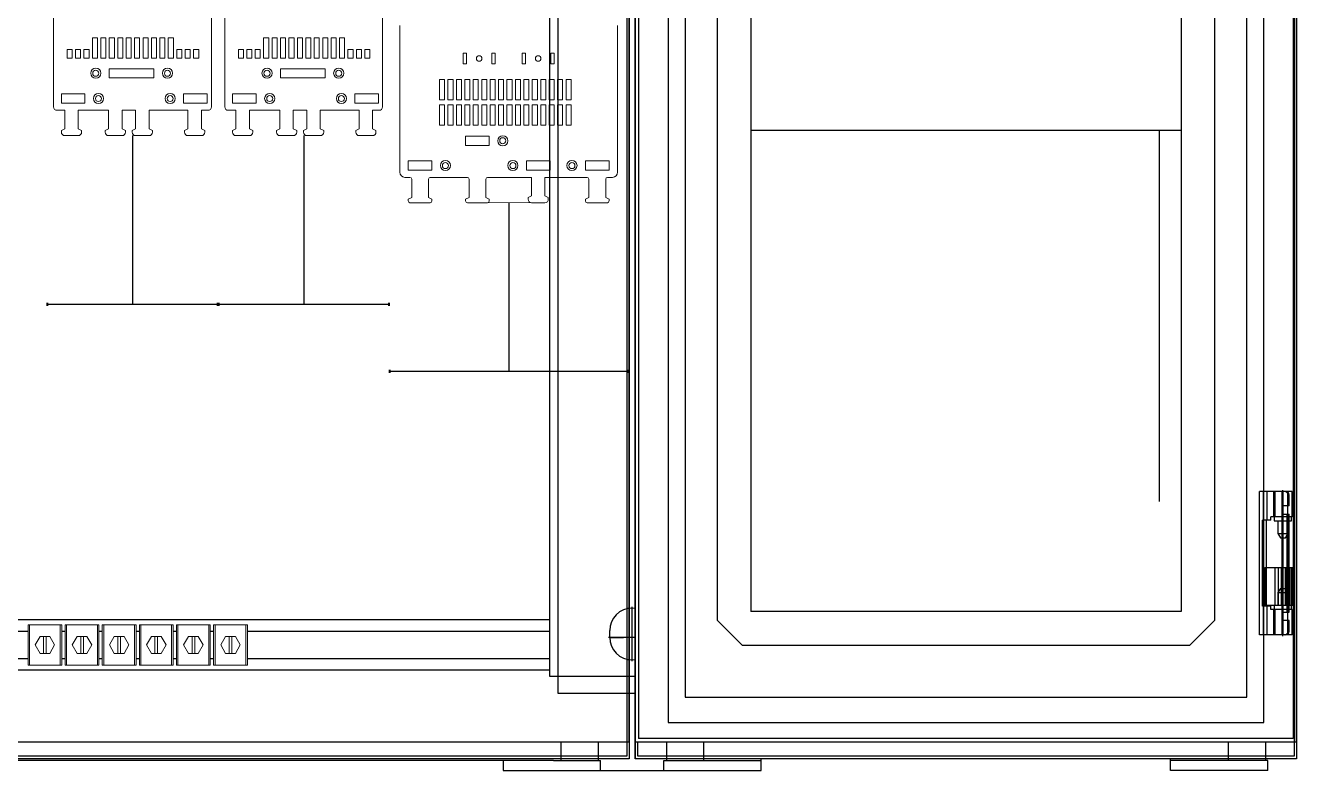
# Model space of a CAD drawing. Header units: millimetres. Extents: x 37984 to 70752, y 14140 to 37584.
# Drawn here: x 39531 to 40285, y 14760 to 15202 of the extents above; entities that cross this region are included whole.
import ezdxf

# ---------------------------------------------------------------- set-up
doc = ezdxf.new("R2010")
doc.units = ezdxf.units.MM
doc.set_wipeout_variables(frame=1)
doc.layers.add('! NO PLOT !', color=7, linetype='Continuous', true_color=0xff75dd, plot=False)
doc.layers.add('000-PI-Oprema', color=30, linetype='Continuous', lineweight=5)
for name, color, linetype in [('000-PI-ORMAR', 2, 'Continuous'), ('000-PI_TEXT', 7, 'Continuous'), ('004-PI-DIN Šina', 3, 'Continuous')]:
    doc.layers.add(name, color=color, linetype=linetype)

# ---------------------------------------------------------------- blocks, each defined once
blk = doc.blocks.new('6SL3220-3YE2X-0XXX')
at = {"layer": '000-PI-Oprema', "ltscale": 0.25}
for p, q in [((5.5, 18), (5.5, 105.100006)), ((134.5, 18), (134.5, 105.100006)), ((43, 88.700012), (45, 88.700012)), ((43, 82.299988), (43, 88.700012)), ((45, 82.299988), (45, 88.700012)), ((60, 88.700012), (62, 88.700012)), ((60, 82.299988), (60, 88.700012)), ((62, 82.299988), (62, 88.700012)), ((78, 88.700012), (80, 88.700012)), ((78, 82.299988), (78, 88.700012)), ((80, 82.299988), (80, 88.700012)), ((95, 88.700012), (97, 88.700012)), ((95, 82.299988), (95, 88.700012)), ((97, 82.299988), (97, 88.700012)), ((43, 82.299988), (45, 82.299988)), ((60, 82.299988), (62, 82.299988)), ((78, 82.299988), (80, 82.299988)), ((95, 82.299988), (97, 82.299988)), ((29, 73), (32, 73)), ((29, 61), (29, 73)), ((32, 61), (32, 73)), ((34, 73), (37, 73)), ((34, 61), (34, 73)), ((37, 61), (37, 73)), ((39, 73), (42, 73)), ((39, 61), (39, 73)), ((42, 61), (42, 73)), ((44, 73), (47, 73)), ((44, 61), (44, 73)), ((47, 61), (47, 73)), ((49, 73), (52, 73)), ((49, 61), (49, 73)), ((52, 61), (52, 73)), ((54, 73), (57, 73)), ((54, 61), (54, 73)), ((57, 61), (57, 73)), ((59, 73), (62, 73)), ((59, 61), (59, 73)), ((62, 61), (62, 73)), ((64, 73), (67, 73)), ((64, 61), (64, 73)), ((67, 61), (67, 73)), ((69, 73), (72, 73)), ((69, 61), (69, 73)), ((72, 61), (72, 73)), ((74, 73), (77, 73)), ((74, 61), (74, 73)), ((77, 61), (77, 73)), ((79, 73), (82, 73)), ((79, 61), (79, 73)), ((82, 61), (82, 73)), ((84, 73), (87, 73)), ((84, 61), (84, 73)), ((87, 61), (87, 73)), ((89, 73), (92, 73)), ((89, 61), (89, 73)), ((92, 61), (92, 73)), ((94, 73), (97, 73)), ((94, 61), (94, 73)), ((97, 61), (97, 73)), ((99, 73), (102, 73)), ((99, 61), (99, 73)), ((102, 61), (102, 73)), ((104, 73), (107, 73)), ((104, 61), (104, 73)), ((107, 61), (107, 73)), ((29, 61), (32, 61)), ((34, 61), (37, 61)), ((39, 61), (42, 61)), ((44, 61), (47, 61)), ((49, 61), (52, 61)), ((54, 61), (57, 61)), ((59, 61), (62, 61)), ((64, 61), (67, 61)), ((69, 61), (72, 61)), ((74, 61), (77, 61)), ((79, 61), (82, 61)), ((84, 61), (87, 61)), ((89, 61), (92, 61)), ((94, 61), (97, 61)), ((99, 61), (102, 61)), ((104, 61), (107, 61)), ((29, 58), (32, 58)), ((29, 46), (29, 58)), ((32, 46), (32, 58)), ((34, 58), (37, 58)), ((34, 46), (34, 58)), ((37, 46), (37, 58)), ((39, 58), (42, 58)), ((39, 46), (39, 58)), ((42, 46), (42, 58)), ((44, 58), (47, 58)), ((44, 46), (44, 58)), ((47, 46), (47, 58)), ((49, 58), (52, 58)), ((49, 46), (49, 58)), ((52, 46), (52, 58)), ((54, 58), (57, 58)), ((54, 46), (54, 58)), ((57, 46), (57, 58)), ((59, 58), (62, 58)), ((59, 46), (59, 58)), ((62, 46), (62, 58)), ((64, 58), (67, 58)), ((64, 46), (64, 58)), ((67, 46), (67, 58)), ((69, 58), (72, 58)), ((69, 46), (69, 58)), ((72, 46), (72, 58)), ((74, 58), (77, 58)), ((74, 46), (74, 58)), ((77, 46), (77, 58)), ((79, 58), (82, 58)), ((79, 46), (79, 58)), ((82, 46), (82, 58)), ((84, 58), (87, 58)), ((84, 46), (84, 58)), ((87, 46), (87, 58)), ((89, 58), (92, 58)), ((89, 46), (89, 58)), ((92, 46), (92, 58)), ((94, 58), (97, 58)), ((94, 46), (94, 58)), ((97, 46), (97, 58)), ((99, 58), (102, 58)), ((99, 46), (99, 58)), ((102, 46), (102, 58)), ((104, 58), (107, 58)), ((104, 46), (104, 58)), ((107, 46), (107, 58)), ((29, 46), (32, 46)), ((34, 46), (37, 46)), ((39, 46), (42, 46)), ((44, 46), (47, 46)), ((49, 46), (52, 46)), ((54, 46), (57, 46)), ((59, 46), (62, 46)), ((64, 46), (67, 46)), ((69, 46), (72, 46)), ((74, 46), (77, 46)), ((79, 46), (82, 46)), ((84, 46), (87, 46)), ((89, 46), (92, 46)), ((94, 46), (97, 46)), ((99, 46), (102, 46)), ((104, 46), (107, 46)), ((44.5, 39.5), (58.5, 39.5)), ((44.5, 34), (44.5, 39.5)), ((58.5, 34), (58.5, 39.5)), ((44.5, 34), (58.5, 34)), ((10.5, 24.799988), (24.5, 24.799988)), ((10.5, 19.299988), (10.5, 24.799988)), ((24.5, 19.299988), (24.5, 24.799988)), ((80.5, 24.799988), (94.5, 24.799988)), ((80.5, 19.299988), (80.5, 24.799988)), ((94.5, 19.299988), (94.5, 24.799988)), ((115.5, 24.799988), (129.5, 24.799988)), ((115.5, 19.299988), (115.5, 24.799988)), ((129.5, 19.299988), (129.5, 24.799988)), ((10.5, 19.299988), (24.5, 19.299988)), ((80.5, 19.299988), (94.5, 19.299988)), ((115.5, 19.299988), (129.5, 19.299988)), ((8.5, 15), (11.5, 15)), ((12.5, 3), (12.5, 14)), ((22.5, 3), (22.5, 14)), ((23.5, 15), (45.5, 15)), ((46.5, 3), (46.5, 14)), ((56.5, 3), (56.5, 14)), ((57.5, 15), (83.5, 15)), ((83.5, 4), (83.5, 15)), ((91.5, 15), (116.5, 15)), ((91.5, 4), (91.5, 15)), ((117.5, 3), (117.5, 14)), ((127.5, 3), (127.5, 14)), ((128.5, 15), (131.5, 15)), ((10.5, 2), (12.5, 3)), ((10.5, 1), (10.5, 2)), ((24.5, 2), (22.5, 3)), ((24.5, 1), (24.5, 2)), ((44.5, 2), (46.5, 3)), ((44.5, 1), (44.5, 2)), ((58.5, 2), (56.5, 3)), ((58.5, 1), (58.5, 2)), ((81.5, 3), (83.5, 4)), ((81.5, 2), (81.5, 3)), ((93.5, 3), (91.5, 4)), ((93.5, 2), (93.5, 3)), ((115.5, 2), (117.5, 3)), ((115.5, 1), (115.5, 2)), ((129.5, 2), (127.5, 3)), ((129.5, 1), (129.5, 2)), ((11.5, 0), (23.5, 0)), ((45.5, 0), (57.5, 0)), ((83.5, 0), (91.5, 0)), ((116.5, 0), (128.5, 0))]:
    blk.add_line(p, q, dxfattribs=at)
for centre, radius in [((52.5, 85.5), 1.65), ((87.5, 85.5), 1.65), ((66.5, 36.7), 3), ((66.5, 36.7), 1.8), ((32.5, 22), 3), ((32.5, 22), 1.8), ((72.5, 22), 3), ((72.5, 22), 1.8), ((107.5, 22), 3), ((107.5, 22), 1.8)]:
    blk.add_circle(centre, radius, dxfattribs=at)
for centre, radius, start, end in [((8.5, 18), 3, 180, 270), ((131.5, 18), 3, 270, 0), ((11.5, 14), 1, 0, 90), ((23.5, 14), 1, 90, 180), ((45.5, 14), 1, 0, 90), ((57.5, 14), 1, 90, 180), ((116.5, 14), 1, 0, 90), ((128.5, 14), 1, 90, 180), ((11.5, 1), 1, 180, 270), ((23.5, 1), 1, 270, 0), ((45.5, 1), 1, 180, 270), ((57.5, 1), 1, 270, 0), ((83.5, 2), 2, 180, 270), ((91.5, 2), 2, 270, 0), ((116.5, 1), 1, 180, 270), ((128.5, 1), 1, 270, 0)]:
    blk.add_arc(centre, radius, start, end, dxfattribs=at)
blk = doc.blocks.new('SINAMICS_FSC_1mm')
at = {"layer": '! NO PLOT !', "lineweight": 70, "ltscale": 0.25}
for p, q in [((70185.12, 53900.05), (70186.12, 53900.05)), ((70326.12, 53900.05), (70327.12, 53900.05))]:
    blk.add_line(p, q, dxfattribs=at)
at = {"layer": '! NO PLOT !', "ltscale": 0.25}
blk.add_line((70186.12, 53900.05), (70326.12, 53900.05), dxfattribs=at)
at = {"layer": '000-PI-Oprema'}
blk.add_blockref('6SL3220-3YE2X-0XXX', (70186.12, 54000), dxfattribs=at)
at = {"layer": '! NO PLOT !', "ltscale": 0.25}
blk.add_line((70256.12, 54000.05), (70256.12, 53900.05), dxfattribs=at)
at = {"ltscale": 0.25}
blk.add_line((70243.62, 54000), (70269, 54000.1), dxfattribs=at)
blk = doc.blocks.new('6SL3220-3YE22-0UF0')
at = {"layer": '000-PI-Oprema'}
for points in [[(17495.4, 87.4, 0.414214), (17493.4, 85.4), (17493.4, 17, 0.414214), (17495.4, 15), (17500, 15), (17500, 4), (17498, 3), (17498, 2)], [(17552, 2), (17552, 3), (17550, 4), (17550, 15), (17573, 15), (17573, 4), (17571, 3), (17571, 2, 0.414214), (17573, 0), (17581, 0, 0.414214), (17583, 2), (17583, 3), (17581, 4), (17581, 15), (17584.9, 15, 0.414214), (17586.9, 17), (17586.9, 85.4, 0.414214), (17584.9, 87.4)], [(17498, 2, 0.414213), (17500, 0), (17508, 0, 0.414214), (17510, 2)], [(17524, 2, 0.414213), (17526, 0), (17534, 0, 0.414214), (17536, 2)], [(17540, 2, 0.414213), (17542, 0), (17550, 0, 0.414214), (17552, 2)]]:
    blk.add_lwpolyline(points, format="xyb", dxfattribs=at)
for points in [[(17519.4, 46), (17519.4, 58), (17516.4, 58), (17516.4, 46)], [(17524.4, 46), (17524.4, 58), (17521.4, 58), (17521.4, 46)], [(17529.4, 46), (17529.4, 58), (17526.4, 58), (17526.4, 46)], [(17534.4, 46), (17534.4, 58), (17531.4, 58), (17531.4, 46)], [(17539.4, 46), (17539.4, 58), (17536.4, 58), (17536.4, 46)], [(17544.4, 46), (17544.4, 58), (17541.4, 58), (17541.4, 46)], [(17549.4, 46), (17549.4, 58), (17546.4, 58), (17546.4, 46)], [(17554.4, 46), (17554.4, 58), (17551.4, 58), (17551.4, 46)], [(17559.4, 46), (17559.4, 58), (17556.4, 58), (17556.4, 46)], [(17564.4, 46), (17564.4, 58), (17561.4, 58), (17561.4, 46)], [(17504.4, 46), (17504.4, 51), (17501.4, 51), (17501.4, 46)], [(17509.4, 46), (17509.4, 51), (17506.4, 51), (17506.4, 46)], [(17514.4, 46), (17514.4, 51), (17511.4, 51), (17511.4, 46)], [(17569.4, 46), (17569.4, 51), (17566.4, 51), (17566.4, 46)], [(17574.4, 46), (17574.4, 51), (17571.4, 51), (17571.4, 46)], [(17579.4, 46), (17579.4, 51), (17576.4, 51), (17576.4, 46)], [(17552.9, 34.2), (17552.9, 39.7), (17526.4, 39.7), (17526.4, 34.2)], [(17512, 19.2), (17512, 24.7), (17498, 24.7), (17498, 19.2)], [(17584.4, 19.2), (17584.4, 24.7), (17570.4, 24.7), (17570.4, 19.2)]]:
    blk.add_lwpolyline(points, close=True, dxfattribs=at)
for points in [[(17524, 2), (17524, 3), (17526, 4), (17526, 15), (17508, 15), (17508, 4), (17510, 3), (17510, 2)], [(17540, 2), (17540, 3), (17542, 4), (17542, 15), (17534, 15), (17534, 4), (17536, 3), (17536, 2)]]:
    blk.add_lwpolyline(points, dxfattribs=at)
for centre, radius in [((17518.4, 37), 3), ((17518.4, 37), 1.8), ((17560.9, 37), 3), ((17560.9, 37), 1.8), ((17520, 22), 3), ((17520, 22), 1.8), ((17562.5, 22), 3), ((17562.5, 22), 1.8)]:
    blk.add_circle(centre, radius, dxfattribs=at)
blk = doc.blocks.new('SINAMICS_FSB_1mm')
at = {"layer": '! NO PLOT !', "ltscale": 0.25}
for p, q in [((71040.15, 54000), (71040.15, 53900)), ((70990.15, 53900), (71090.15, 53900))]:
    blk.add_line(p, q, dxfattribs=at)
at = {"layer": '! NO PLOT !', "lineweight": 70, "ltscale": 0.25}
for p, q in [((70989.15, 53900), (70990.15, 53900)), ((71090.15, 53900), (71091.15, 53900))]:
    blk.add_line(p, q, dxfattribs=at)
at = {"layer": '000-PI_TEXT'}
blk.add_blockref('6SL3220-3YE22-0UF0', (53500, 54000), dxfattribs=at)
blk = doc.blocks.new('*U1284')
at = {"layer": '004-PI-DIN Šina', "ltscale": 0.25}
for p, q in [((0, 15), (697.49, 15)), ((0, -15), (0, 15)), ((697.49, 8), (0, 8)), ((697.49, 15), (697.49, -15)), ((0, -8), (697.49, -8)), ((697.49, -15), (0, -15))]:
    blk.add_line(p, q, dxfattribs=at)
blk = doc.blocks.new('3240252_WCC_14-select__2', base_point=(55.67, 813.89))
at = {"layer": '000-PI-Oprema'}
for p, q in [((55.67, 837.89), (55.67, 813.89)), ((56.54, 837.89), (55.67, 837.89)), ((74.8, 837.89), (56.54, 837.89)), ((56.54, 813.89), (56.54, 837.89)), ((75.67, 837.89), (74.8, 837.89)), ((74.8, 813.89), (74.8, 837.89)), ((75.67, 837.89), (75.67, 813.89)), ((59.9, 825.89), (62.79, 830.89)), ((62.79, 830.89), (64.87, 830.89)), ((64.87, 820.89), (64.87, 830.89)), ((66.47, 830.89), (64.87, 830.89)), ((66.47, 830.89), (68.56, 830.89)), ((66.47, 830.89), (66.47, 820.89)), ((68.56, 830.89), (71.45, 825.89)), ((62.79, 820.89), (59.9, 825.89)), ((71.45, 825.89), (68.56, 820.89)), ((56.54, 813.89), (55.67, 813.89)), ((74.8, 813.89), (56.54, 813.89)), ((64.87, 820.89), (62.79, 820.89)), ((64.87, 820.89), (66.47, 820.89)), ((68.56, 820.89), (66.47, 820.89)), ((75.67, 813.89), (74.8, 813.89))]:
    blk.add_line(p, q, dxfattribs=at)
blk = doc.blocks.new('Drfsicht1', base_point=(65.67, 825.89))
blk.add_wipeout([(55.67, 837.89), (75.67, 837.89), (75.67, 813.89), (55.67, 813.89)])
at = {"layer": '000-PI-Oprema'}
blk.add_blockref('3240252_WCC_14-select__2', (55.67, 813.89), dxfattribs=at)
blk = doc.blocks.new('poveznica montaznih ploca 2100mm')
at = {"layer": '! NO PLOT !'}
for p, q in [((59472.54, 55742.17), (59472.54, 53847.74)), ((59477.54, 55740.77), (59477.54, 53837.74)), ((59565.54, 55740.77), (59565.54, 53837.74)), ((59570.54, 55742.17), (59570.54, 53847.74)), ((59521.54, 53856.71), (59521.54, 53888.77)), ((59508.17, 53874.74), (59508.17, 53870.74)), ((59534.9, 53874.74), (59534.9, 53870.74)), ((59535.57, 53870.74), (59507.5, 53870.74)), ((59508.17, 53870.74), (59516.28, 53870.74)), ((59534.9, 53870.74), (59526.79, 53870.74)), ((59472.54, 53847.74), (59570.54, 53847.74)), ((59477.54, 53847.74), (59477.54, 53837.74)), ((59565.54, 53847.74), (59565.54, 53837.74)), ((59477.54, 53837.74), (59565.54, 53837.74))]:
    blk.add_line(p, q, dxfattribs=at)
for centre, start, end in [((59521.54, 53874.74), 0, 180), ((59521.54, 53870.74), 180, 0)]:
    blk.add_arc(centre, 13.36, start, end, dxfattribs=at)
blk = doc.blocks.new('800mm bez ploce')
at = {"layer": '000-PI-ORMAR'}
for p, q in [((47920.01, 47274.57), (47920.01, 45290.07)), ((47921.51, 47274.57), (47921.51, 45290.07)), ((47921.52, 45290.07), (47921.52, 47274.57)), ((47129.52, 45290.07), (47921.52, 45290.07)), ((47881.01, 45290.07), (47881.01, 45279.07)), ((47903.01, 45290.07), (47903.01, 45279.07)), ((47920.01, 45290.07), (47920.01, 45281.57)), ((47921.51, 45290.07), (47921.51, 45280.07)), ((47903.01, 45281.57), (47148.01, 45281.57)), ((47903.01, 45280.07), (47148.01, 45280.07)), ((47876.64, 45279.07), (47174.38, 45279.07)), ((47846.82, 45279.07), (47846.82, 45273.07)), ((47876.64, 45279.07), (47898.75, 45279.07)), ((47898.75, 45279.07), (47903.01, 45279.07)), ((47920.01, 45281.57), (47903.01, 45281.57)), ((47921.51, 45280.07), (47903.01, 45280.07)), ((47903.01, 45279.07), (47904.47, 45279.07)), ((47904.47, 45273.07), (47904.47, 45279.07)), ((47846.82, 45273.07), (47904.47, 45273.07))]:
    blk.add_line(p, q, dxfattribs=at)

msp = doc.modelspace()

# ---------------------------------------------------------------- linework, layer by layer
at = {"layer": '! NO PLOT !', "ltscale": 0.25}
msp.add_line((39872.145, 14759.904), (39909.722, 14759.904), dxfattribs=at)
at = {"layer": '000-PI-ORMAR'}
for p, q in [((39911.184, 14768.404), (39894.184, 14768.404)), ((40266.184, 14768.404), (39911.184, 14768.404)), ((40283.184, 14768.404), (40266.184, 14768.404)), ((39911.184, 14766.904), (39892.684, 14766.904)), ((39909.722, 14765.904), (39911.184, 14765.904)), ((39909.722, 14759.904), (39909.722, 14765.904)), ((40266.184, 14766.904), (39911.184, 14766.904)), ((39911.184, 14765.904), (39915.442, 14765.904)), ((39915.442, 14765.904), (39967.373, 14765.904)), ((39967.373, 14759.904), (39967.373, 14766.904)), ((40209.411, 14766.904), (39967.956, 14766.904)), ((40210.018, 14759.904), (40210.018, 14766.904)), ((40261.95, 14765.904), (40210.018, 14765.904)), ((40266.208, 14765.904), (40261.95, 14765.904)), ((40284.684, 14766.904), (40266.184, 14766.904)), ((40267.669, 14765.904), (40266.208, 14765.904)), ((40267.669, 14759.904), (40267.669, 14765.904)), ((39909.722, 14759.904), (39967.373, 14759.904)), ((40267.669, 14759.904), (40210.018, 14759.904))]:
    msp.add_line(p, q, dxfattribs=at)

# ---------------------------------------------------------------- block references
at = {"layer": '! NO PLOT !'}
msp.add_blockref('poveznica montaznih ploca 2100mm', (-19630.642, -39031.862), dxfattribs=at)
for p in [(-31445.479, -38863.629), (-31343.978, -38863.629)]:
    msp.add_blockref('SINAMICS_FSB_1mm', p)
at = {"layer": '000-PI-Oprema'}
msp.add_blockref('*U1284', (39144.408, 14834.404), dxfattribs=at)

# ---------------------------------------------------------------- next in the draw order: block references
msp.add_blockref('Drfsicht1', (39652.767, 14834.404), dxfattribs=at)

# ---------------------------------------------------------------- next in the draw order: wipeouts: each hides what was drawn before it
msp.add_wipeout([(39892.684, 16761.473), (40283.172, 16761.473), (40282.684, 14778.973), (39892.672, 14776.973)]).dxf.layer = '000-PI-ORMAR'

# ---------------------------------------------------------------- next in the draw order: linework, layer by layer
at = {"layer": '! NO PLOT !'}
for p, q in [((39892.696, 16761.404), (39892.696, 14776.904)), ((39892.696, 14776.904), (39892.696, 16761.404)), ((39912.196, 16749.904), (39912.196, 14788.404)), ((40265.196, 14788.404), (40265.196, 16749.904)), ((39892.684, 14789.904), (39892.684, 16740.766)), ((39922.196, 16734.904), (39922.196, 14803.404)), ((40255.196, 14803.404), (40255.196, 16734.904)), ((39941.196, 16689.154), (39941.196, 14849.154)), ((39961.196, 16684.154), (39961.196, 14854.154)), ((40216.196, 16684.154), (40216.196, 14854.154)), ((40236.196, 14849.154), (40236.196, 16689.154)), ((40262.696, 14840.404), (40262.696, 14925.404)), ((40282.139, 14925.404), (40262.696, 14925.404)), ((40265.179, 14908.404), (40265.179, 14925.404)), ((40265.384, 14840.404), (40265.384, 14925.404)), ((40267.277, 14908.404), (40267.277, 14925.404)), ((40271.039, 14925.404), (40271.039, 14910.404)), ((40271.952, 14910.404), (40271.952, 14925.404)), ((40276.06, 14840.404), (40276.06, 14925.404)), ((40276.589, 14896.554), (40276.589, 14926.254)), ((40276.589, 14910.404), (40276.589, 14925.404)), ((40276.807, 14840.404), (40276.807, 14925.404)), ((40279.567, 14923.404), (40280.214, 14923.404)), ((40279.567, 14842.404), (40279.567, 14923.404)), ((40280.214, 14916.904), (40280.214, 14923.404)), ((40282.139, 14910.404), (40282.139, 14925.404)), ((40280.214, 14916.904), (40276.06, 14916.904)), ((40276.06, 14911.904), (40280.295, 14911.904)), ((40279.142, 14853.904), (40279.142, 14911.904)), ((40279.571, 14848.904), (40279.571, 14916.904)), ((40279.861, 14853.904), (40279.861, 14911.904)), ((40280.295, 14853.904), (40280.295, 14911.904)), ((40264.451, 14857.404), (40264.451, 14908.404)), ((40269.375, 14908.404), (40264.451, 14908.404)), ((40266.913, 14857.404), (40266.913, 14908.404)), ((40282.139, 14910.404), (40269.375, 14910.404)), ((40269.375, 14908.404), (40269.375, 14910.404)), ((40271.489, 14910.404), (40271.489, 14907.904)), ((40271.489, 14907.904), (40281.689, 14907.904)), ((40273.639, 14907.904), (40273.639, 14900.415)), ((40279.539, 14900.415), (40279.539, 14907.904)), ((40281.689, 14907.904), (40281.689, 14910.404)), ((40273.639, 14900.415), (40279.539, 14900.415)), ((40273.639, 14900.415), (40275.089, 14897.904)), ((40275.089, 14897.904), (40278.089, 14897.904)), ((40278.089, 14897.904), (40279.539, 14900.415)), ((40265.896, 14880.404), (40265.896, 14857.904)), ((40265.896, 14880.404), (40282.696, 14880.404)), ((40271.846, 14880.404), (40271.846, 14857.904)), ((40273.846, 14880.404), (40273.846, 14857.904)), ((40275.517, 14880.404), (40275.517, 14857.904)), ((40275.874, 14880.404), (40275.874, 14857.904)), ((40278.017, 14880.404), (40278.017, 14857.904)), ((40278.374, 14880.404), (40278.374, 14857.904)), ((40278.735, 14880.404), (40278.735, 14857.904)), ((40279.859, 14880.404), (40279.859, 14857.904)), ((40280.614, 14880.404), (40280.614, 14857.904)), ((40280.735, 14857.904), (40280.735, 14880.404)), ((40281.738, 14880.404), (40281.738, 14857.904)), ((40282.494, 14880.404), (40282.494, 14857.904)), ((40275.089, 14867.904), (40273.639, 14865.392)), ((40275.089, 14867.904), (40278.089, 14867.904)), ((40276.589, 14839.554), (40276.589, 14869.254)), ((40279.539, 14865.392), (40278.089, 14867.904)), ((40273.639, 14865.392), (40273.639, 14857.904)), ((40273.639, 14865.392), (40279.539, 14865.392)), ((40279.539, 14857.904), (40279.539, 14865.392)), ((40216.196, 14854.154), (39961.196, 14854.154)), ((40269.375, 14857.404), (40264.451, 14857.404)), ((40265.179, 14840.404), (40265.179, 14857.404)), ((40265.896, 14857.904), (40282.696, 14857.904)), ((40267.277, 14840.404), (40267.277, 14857.404)), ((40269.375, 14855.404), (40269.375, 14857.404)), ((40282.139, 14855.404), (40269.375, 14855.404)), ((40271.039, 14855.404), (40271.039, 14840.404)), ((40271.489, 14857.904), (40271.489, 14855.404)), ((40271.952, 14840.404), (40271.952, 14855.404)), ((40276.06, 14853.904), (40280.295, 14853.904)), ((40276.589, 14840.404), (40276.589, 14855.404)), ((40281.689, 14855.404), (40281.689, 14857.904)), ((40282.139, 14840.404), (40282.139, 14855.404)), ((39941.196, 14849.154), (39956.196, 14834.154)), ((40221.196, 14834.154), (40236.196, 14849.154)), ((40280.214, 14848.904), (40276.06, 14848.904)), ((40280.214, 14842.404), (40280.214, 14848.904)), ((40282.139, 14840.404), (40262.696, 14840.404)), ((40279.567, 14842.404), (40280.214, 14842.404)), ((40221.196, 14834.154), (39956.196, 14834.154)), ((39922.196, 14803.404), (40255.196, 14803.404)), ((39912.196, 14788.404), (40265.196, 14788.404))]:
    msp.add_line(p, q, dxfattribs=at)
at = {"layer": '! NO PLOT !', "ltscale": 0.25}
for p, q in [((40216.005, 15139.505), (39961.005, 15139.505)), ((40203.332, 15139.505), (40203.332, 14919.505))]:
    msp.add_line(p, q, dxfattribs=at)
at = {"layer": '! NO PLOT !'}
for centre, start_param, end_param in [((40277.635, 14923.404), 4.712389, 6.2831853), ((40278.282, 14923.404), 4.712389, 6.2831853), ((40277.635, 14842.404), 3.1415927, 4.712389), ((40278.282, 14842.404), 3.1415927, 4.712389)]:
    msp.add_ellipse(centre, major_axis=(0, 2), ratio=0.9659258, start_param=start_param, end_param=end_param, dxfattribs=at)
at = {"layer": '000-PI-ORMAR'}
for p, q in [((39892.696, 16761.404), (39892.696, 14776.904)), ((39894.696, 16759.404), (39894.696, 14778.904)), ((40282.696, 16759.404), (40282.696, 14778.904)), ((40283.184, 16761.404), (40283.184, 14776.904)), ((40284.684, 16761.404), (40284.684, 14776.904)), ((40284.696, 14776.904), (40284.696, 16761.404)), ((40284.696, 14776.904), (40284.696, 16761.404)), ((39892.684, 14766.904), (39892.684, 14789.904)), ((39892.684, 14776.904), (39892.684, 14766.904)), ((39892.696, 14776.904), (40284.696, 14776.904)), ((39892.696, 14776.904), (40284.696, 14776.904)), ((39894.184, 14768.404), (39894.184, 14776.904)), ((40282.696, 14778.904), (39894.696, 14778.904)), ((39911.184, 14776.904), (39911.184, 14765.904)), ((39933.184, 14776.904), (39933.184, 14765.904)), ((40244.208, 14776.904), (40244.208, 14765.904)), ((40266.208, 14776.904), (40266.208, 14765.904)), ((40283.184, 14776.904), (40283.184, 14768.404)), ((40284.684, 14776.904), (40284.684, 14766.904))]:
    msp.add_line(p, q, dxfattribs=at)

# ---------------------------------------------------------------- next in the draw order: block references
at = {"layer": '000-PI-Oprema'}
msp.add_blockref('Drfsicht1', (39630.767, 14834.404), dxfattribs=at)

# ---------------------------------------------------------------- next in the draw order: block references
msp.add_blockref('Drfsicht1', (39608.767, 14834.404), dxfattribs=at)

# ---------------------------------------------------------------- next in the draw order: block references
msp.add_blockref('Drfsicht1', (39586.767, 14834.404), dxfattribs=at)

# ---------------------------------------------------------------- next in the draw order: block references
msp.add_blockref('Drfsicht1', (39564.767, 14834.404), dxfattribs=at)

# ---------------------------------------------------------------- next in the draw order: block references
msp.add_blockref('Drfsicht1', (39542.767, 14834.404), dxfattribs=at)

# ---------------------------------------------------------------- next in the draw order: block references
at = {"layer": '000-PI-Oprema', "ltscale": 0.25}
msp.add_blockref('800mm bez ploce', (-8032.339, -30513.162), dxfattribs=at)

# ---------------------------------------------------------------- next in the draw order: block references
at = {"layer": '000-PI-Oprema'}
msp.add_blockref('SINAMICS_FSC_1mm', (-30438.451, -38903.384), dxfattribs=at)

doc.saveas('drawing.dxf')
